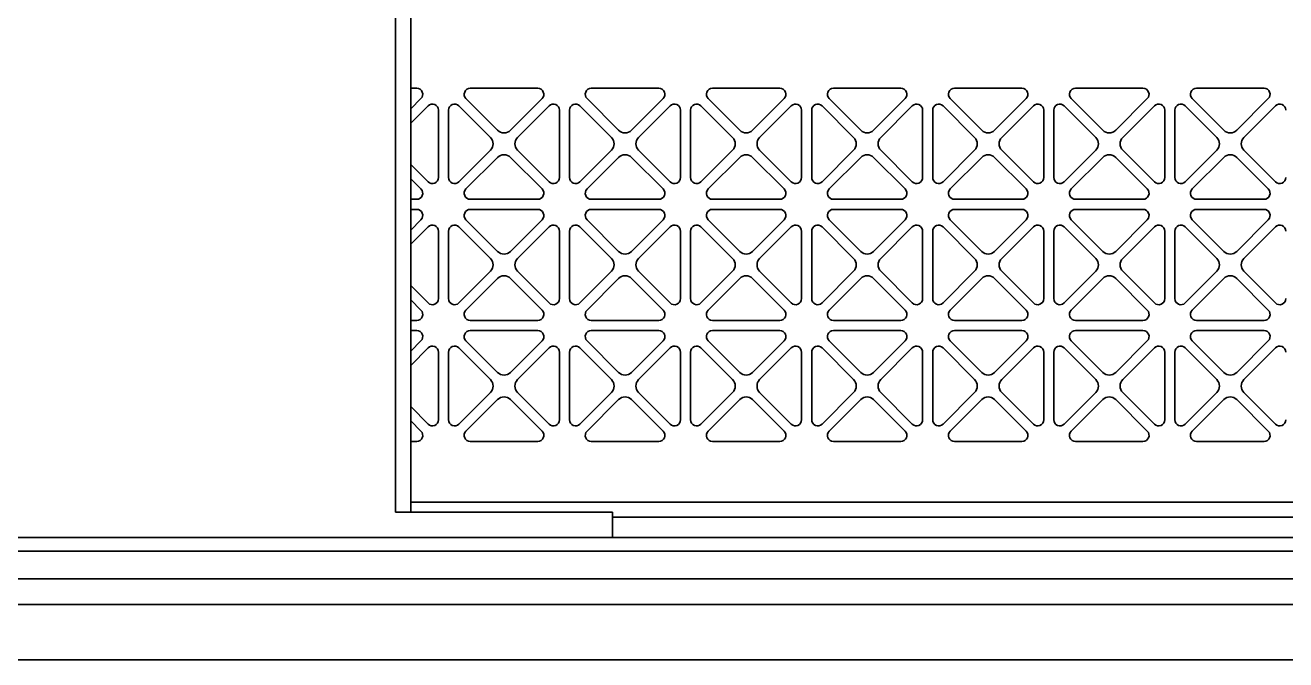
# Model space of a CAD drawing. Header units: millimetres. Extents: x 32496 to 166256, y 3504 to 23939.
# Drawn here: x 48955.2 to 49205.1, y 15179.1 to 15304.8 of the extents above; entities that cross this region are included whole.
import ezdxf

# ---------------------------------------------------------------- set-up
doc = ezdxf.new("R2010")
doc.units = ezdxf.units.MM
doc.layers.get('0').update_dxf_attribs({"lineweight": 35})

msp = doc.modelspace()

# ---------------------------------------------------------------- linework, layer by layer
at = {"linetype": 'Continuous'}
for p, q in [((49028.64, 17717.349), (49028.64, 15208.349)), ((49031.64, 17717.349), (49031.64, 15208.349)), ((49032.828, 15292.349), (49031.64, 15292.349)), ((49056.828, 15292.349), (49043.451, 15292.349)), ((49080.828, 15292.349), (49067.451, 15292.349)), ((49104.828, 15292.349), (49091.451, 15292.349)), ((49128.828, 15292.349), (49115.451, 15292.349)), ((49152.828, 15292.349), (49139.451, 15292.349)), ((49176.828, 15292.349), (49163.451, 15292.349)), ((49200.828, 15292.349), (49187.451, 15292.349)), ((49031.64, 15288.263), (49033.677, 15290.3)), ((49035.091, 15288.886), (49031.64, 15285.434)), ((49047.453, 15282.621), (49041.188, 15288.886)), ((49042.603, 15290.3), (49048.867, 15284.036)), ((49051.413, 15284.036), (49057.677, 15290.3)), ((49059.091, 15288.886), (49052.827, 15282.621)), ((49071.453, 15282.621), (49065.188, 15288.886)), ((49066.603, 15290.3), (49072.867, 15284.036)), ((49075.413, 15284.036), (49081.677, 15290.3)), ((49083.091, 15288.886), (49076.827, 15282.621)), ((49095.453, 15282.621), (49089.188, 15288.886)), ((49090.603, 15290.3), (49096.867, 15284.036)), ((49099.413, 15284.036), (49105.677, 15290.3)), ((49107.091, 15288.886), (49100.827, 15282.621)), ((49119.453, 15282.621), (49113.188, 15288.886)), ((49114.603, 15290.3), (49120.867, 15284.036)), ((49123.413, 15284.036), (49129.677, 15290.3)), ((49131.091, 15288.886), (49124.827, 15282.621)), ((49143.453, 15282.621), (49137.188, 15288.886)), ((49138.603, 15290.3), (49144.867, 15284.036)), ((49147.413, 15284.036), (49153.677, 15290.3)), ((49155.091, 15288.886), (49148.827, 15282.621)), ((49167.453, 15282.621), (49161.188, 15288.886)), ((49162.603, 15290.3), (49168.867, 15284.036)), ((49171.413, 15284.036), (49177.677, 15290.3)), ((49179.091, 15288.886), (49172.827, 15282.621)), ((49191.453, 15282.621), (49185.188, 15288.886)), ((49186.603, 15290.3), (49192.867, 15284.036)), ((49195.413, 15284.036), (49201.677, 15290.3)), ((49203.091, 15288.886), (49196.827, 15282.621)), ((49037.14, 15274.66), (49037.14, 15288.037)), ((49039.14, 15288.037), (49039.14, 15274.66)), ((49061.14, 15274.66), (49061.14, 15288.037)), ((49063.14, 15288.037), (49063.14, 15274.66)), ((49085.14, 15274.66), (49085.14, 15288.037)), ((49087.14, 15288.037), (49087.14, 15274.66)), ((49109.14, 15274.66), (49109.14, 15288.037)), ((49111.14, 15288.037), (49111.14, 15274.66)), ((49133.14, 15274.66), (49133.14, 15288.037)), ((49135.14, 15288.037), (49135.14, 15274.66)), ((49157.14, 15274.66), (49157.14, 15288.037)), ((49159.14, 15288.037), (49159.14, 15274.66)), ((49181.14, 15274.66), (49181.14, 15288.037)), ((49183.14, 15288.037), (49183.14, 15274.66)), ((49041.188, 15273.811), (49047.453, 15280.076)), ((49048.867, 15278.662), (49042.603, 15272.397)), ((49057.677, 15272.397), (49051.413, 15278.662)), ((49052.827, 15280.076), (49059.091, 15273.811)), ((49065.188, 15273.811), (49071.453, 15280.076)), ((49072.867, 15278.662), (49066.603, 15272.397)), ((49081.677, 15272.397), (49075.413, 15278.662)), ((49076.827, 15280.076), (49083.091, 15273.811)), ((49089.188, 15273.811), (49095.453, 15280.076)), ((49096.867, 15278.662), (49090.603, 15272.397)), ((49105.677, 15272.397), (49099.413, 15278.662)), ((49100.827, 15280.076), (49107.091, 15273.811)), ((49113.188, 15273.811), (49119.453, 15280.076)), ((49120.867, 15278.662), (49114.603, 15272.397)), ((49129.677, 15272.397), (49123.413, 15278.662)), ((49124.827, 15280.076), (49131.091, 15273.811)), ((49137.188, 15273.811), (49143.453, 15280.076)), ((49144.867, 15278.662), (49138.603, 15272.397)), ((49153.677, 15272.397), (49147.413, 15278.662)), ((49148.827, 15280.076), (49155.091, 15273.811)), ((49161.188, 15273.811), (49167.453, 15280.076)), ((49168.867, 15278.662), (49162.603, 15272.397)), ((49177.677, 15272.397), (49171.413, 15278.662)), ((49172.827, 15280.076), (49179.091, 15273.811)), ((49185.188, 15273.811), (49191.453, 15280.076)), ((49192.867, 15278.662), (49186.603, 15272.397)), ((49201.677, 15272.397), (49195.413, 15278.662)), ((49196.827, 15280.076), (49203.091, 15273.811)), ((49031.64, 15277.263), (49035.091, 15273.811)), ((49033.677, 15272.397), (49031.64, 15274.434)), ((49031.64, 15270.349), (49032.828, 15270.349)), ((49032.828, 15268.349), (49031.64, 15268.349)), ((49043.451, 15270.349), (49056.828, 15270.349)), ((49056.828, 15268.349), (49043.451, 15268.349)), ((49067.451, 15270.349), (49080.828, 15270.349)), ((49080.828, 15268.349), (49067.451, 15268.349)), ((49091.451, 15270.349), (49104.828, 15270.349)), ((49104.828, 15268.349), (49091.451, 15268.349)), ((49115.451, 15270.349), (49128.828, 15270.349)), ((49128.828, 15268.349), (49115.451, 15268.349)), ((49139.451, 15270.349), (49152.828, 15270.349)), ((49152.828, 15268.349), (49139.451, 15268.349)), ((49163.451, 15270.349), (49176.828, 15270.349)), ((49176.828, 15268.349), (49163.451, 15268.349)), ((49187.451, 15270.349), (49200.828, 15270.349)), ((49200.828, 15268.349), (49187.451, 15268.349)), ((49031.64, 15264.263), (49033.677, 15266.3)), ((49042.603, 15266.3), (49048.867, 15260.036)), ((49051.413, 15260.036), (49057.677, 15266.3)), ((49066.603, 15266.3), (49072.867, 15260.036)), ((49075.413, 15260.036), (49081.677, 15266.3)), ((49090.603, 15266.3), (49096.867, 15260.036)), ((49099.413, 15260.036), (49105.677, 15266.3)), ((49114.603, 15266.3), (49120.867, 15260.036)), ((49123.413, 15260.036), (49129.677, 15266.3)), ((49138.603, 15266.3), (49144.867, 15260.036)), ((49147.413, 15260.036), (49153.677, 15266.3)), ((49162.603, 15266.3), (49168.867, 15260.036)), ((49171.413, 15260.036), (49177.677, 15266.3)), ((49186.603, 15266.3), (49192.867, 15260.036)), ((49195.413, 15260.036), (49201.677, 15266.3)), ((49035.091, 15264.886), (49031.64, 15261.434)), ((49037.14, 15250.66), (49037.14, 15264.037)), ((49039.14, 15264.037), (49039.14, 15250.66)), ((49047.453, 15258.621), (49041.188, 15264.886)), ((49059.091, 15264.886), (49052.827, 15258.621)), ((49061.14, 15250.66), (49061.14, 15264.037)), ((49063.14, 15264.037), (49063.14, 15250.66)), ((49071.453, 15258.621), (49065.188, 15264.886)), ((49083.091, 15264.886), (49076.827, 15258.621)), ((49085.14, 15250.66), (49085.14, 15264.037)), ((49087.14, 15264.037), (49087.14, 15250.66)), ((49095.453, 15258.621), (49089.188, 15264.886)), ((49107.091, 15264.886), (49100.827, 15258.621)), ((49109.14, 15250.66), (49109.14, 15264.037)), ((49111.14, 15264.037), (49111.14, 15250.66)), ((49119.453, 15258.621), (49113.188, 15264.886)), ((49131.091, 15264.886), (49124.827, 15258.621)), ((49133.14, 15250.66), (49133.14, 15264.037)), ((49135.14, 15264.037), (49135.14, 15250.66)), ((49143.453, 15258.621), (49137.188, 15264.886)), ((49155.091, 15264.886), (49148.827, 15258.621)), ((49157.14, 15250.66), (49157.14, 15264.037)), ((49159.14, 15264.037), (49159.14, 15250.66)), ((49167.453, 15258.621), (49161.188, 15264.886)), ((49179.091, 15264.886), (49172.827, 15258.621)), ((49181.14, 15250.66), (49181.14, 15264.037)), ((49183.14, 15264.037), (49183.14, 15250.66)), ((49191.453, 15258.621), (49185.188, 15264.886)), ((49203.091, 15264.886), (49196.827, 15258.621)), ((49041.188, 15249.811), (49047.453, 15256.076)), ((49052.827, 15256.076), (49059.091, 15249.811)), ((49065.188, 15249.811), (49071.453, 15256.076)), ((49076.827, 15256.076), (49083.091, 15249.811)), ((49089.188, 15249.811), (49095.453, 15256.076)), ((49100.827, 15256.076), (49107.091, 15249.811)), ((49113.188, 15249.811), (49119.453, 15256.076)), ((49124.827, 15256.076), (49131.091, 15249.811)), ((49137.188, 15249.811), (49143.453, 15256.076)), ((49148.827, 15256.076), (49155.091, 15249.811)), ((49161.188, 15249.811), (49167.453, 15256.076)), ((49172.827, 15256.076), (49179.091, 15249.811)), ((49185.188, 15249.811), (49191.453, 15256.076)), ((49196.827, 15256.076), (49203.091, 15249.811)), ((49031.64, 15253.263), (49035.091, 15249.811)), ((49048.867, 15254.662), (49042.603, 15248.397)), ((49057.677, 15248.397), (49051.413, 15254.662)), ((49072.867, 15254.662), (49066.603, 15248.397)), ((49081.677, 15248.397), (49075.413, 15254.662)), ((49096.867, 15254.662), (49090.603, 15248.397)), ((49105.677, 15248.397), (49099.413, 15254.662)), ((49120.867, 15254.662), (49114.603, 15248.397)), ((49129.677, 15248.397), (49123.413, 15254.662)), ((49144.867, 15254.662), (49138.603, 15248.397)), ((49153.677, 15248.397), (49147.413, 15254.662)), ((49168.867, 15254.662), (49162.603, 15248.397)), ((49177.677, 15248.397), (49171.413, 15254.662)), ((49192.867, 15254.662), (49186.603, 15248.397)), ((49201.677, 15248.397), (49195.413, 15254.662)), ((49033.677, 15248.397), (49031.64, 15250.434)), ((49031.64, 15246.349), (49032.828, 15246.349)), ((49043.451, 15246.349), (49056.828, 15246.349)), ((49067.451, 15246.349), (49080.828, 15246.349)), ((49091.451, 15246.349), (49104.828, 15246.349)), ((49115.451, 15246.349), (49128.828, 15246.349)), ((49139.451, 15246.349), (49152.828, 15246.349)), ((49163.451, 15246.349), (49176.828, 15246.349)), ((49187.451, 15246.349), (49200.828, 15246.349)), ((49032.828, 15244.349), (49031.64, 15244.349)), ((49056.828, 15244.349), (49043.451, 15244.349)), ((49080.828, 15244.349), (49067.451, 15244.349)), ((49104.828, 15244.349), (49091.451, 15244.349)), ((49128.828, 15244.349), (49115.451, 15244.349)), ((49152.828, 15244.349), (49139.451, 15244.349)), ((49176.828, 15244.349), (49163.451, 15244.349)), ((49200.828, 15244.349), (49187.451, 15244.349)), ((49031.64, 15240.263), (49033.677, 15242.3)), ((49035.091, 15240.886), (49031.64, 15237.434)), ((49047.453, 15234.621), (49041.188, 15240.886)), ((49042.603, 15242.3), (49048.867, 15236.036)), ((49051.413, 15236.036), (49057.677, 15242.3)), ((49059.091, 15240.886), (49052.827, 15234.621)), ((49071.453, 15234.621), (49065.188, 15240.886)), ((49066.603, 15242.3), (49072.867, 15236.036)), ((49075.413, 15236.036), (49081.677, 15242.3)), ((49083.091, 15240.886), (49076.827, 15234.621)), ((49095.453, 15234.621), (49089.188, 15240.886)), ((49090.603, 15242.3), (49096.867, 15236.036)), ((49099.413, 15236.036), (49105.677, 15242.3)), ((49107.091, 15240.886), (49100.827, 15234.621)), ((49119.453, 15234.621), (49113.188, 15240.886)), ((49114.603, 15242.3), (49120.867, 15236.036)), ((49123.413, 15236.036), (49129.677, 15242.3)), ((49131.091, 15240.886), (49124.827, 15234.621)), ((49143.453, 15234.621), (49137.188, 15240.886)), ((49138.603, 15242.3), (49144.867, 15236.036)), ((49147.413, 15236.036), (49153.677, 15242.3)), ((49155.091, 15240.886), (49148.827, 15234.621)), ((49167.453, 15234.621), (49161.188, 15240.886)), ((49162.603, 15242.3), (49168.867, 15236.036)), ((49171.413, 15236.036), (49177.677, 15242.3)), ((49179.091, 15240.886), (49172.827, 15234.621)), ((49191.453, 15234.621), (49185.188, 15240.886)), ((49186.603, 15242.3), (49192.867, 15236.036)), ((49195.413, 15236.036), (49201.677, 15242.3)), ((49203.091, 15240.886), (49196.827, 15234.621)), ((49037.14, 15226.66), (49037.14, 15240.037)), ((49039.14, 15240.037), (49039.14, 15226.66)), ((49061.14, 15226.66), (49061.14, 15240.037)), ((49063.14, 15240.037), (49063.14, 15226.66)), ((49085.14, 15226.66), (49085.14, 15240.037)), ((49087.14, 15240.037), (49087.14, 15226.66)), ((49109.14, 15226.66), (49109.14, 15240.037)), ((49111.14, 15240.037), (49111.14, 15226.66)), ((49133.14, 15226.66), (49133.14, 15240.037)), ((49135.14, 15240.037), (49135.14, 15226.66)), ((49157.14, 15226.66), (49157.14, 15240.037)), ((49159.14, 15240.037), (49159.14, 15226.66)), ((49181.14, 15226.66), (49181.14, 15240.037)), ((49183.14, 15240.037), (49183.14, 15226.66)), ((49041.188, 15225.811), (49047.453, 15232.076)), ((49048.867, 15230.662), (49042.603, 15224.397)), ((49057.677, 15224.397), (49051.413, 15230.662)), ((49052.827, 15232.076), (49059.091, 15225.811)), ((49065.188, 15225.811), (49071.453, 15232.076)), ((49072.867, 15230.662), (49066.603, 15224.397)), ((49081.677, 15224.397), (49075.413, 15230.662)), ((49076.827, 15232.076), (49083.091, 15225.811)), ((49089.188, 15225.811), (49095.453, 15232.076)), ((49096.867, 15230.662), (49090.603, 15224.397)), ((49105.677, 15224.397), (49099.413, 15230.662)), ((49100.827, 15232.076), (49107.091, 15225.811)), ((49113.188, 15225.811), (49119.453, 15232.076)), ((49120.867, 15230.662), (49114.603, 15224.397)), ((49129.677, 15224.397), (49123.413, 15230.662)), ((49124.827, 15232.076), (49131.091, 15225.811)), ((49137.188, 15225.811), (49143.453, 15232.076)), ((49144.867, 15230.662), (49138.603, 15224.397)), ((49153.677, 15224.397), (49147.413, 15230.662)), ((49148.827, 15232.076), (49155.091, 15225.811)), ((49161.188, 15225.811), (49167.453, 15232.076)), ((49168.867, 15230.662), (49162.603, 15224.397)), ((49177.677, 15224.397), (49171.413, 15230.662)), ((49172.827, 15232.076), (49179.091, 15225.811)), ((49185.188, 15225.811), (49191.453, 15232.076)), ((49192.867, 15230.662), (49186.603, 15224.397)), ((49201.677, 15224.397), (49195.413, 15230.662)), ((49196.827, 15232.076), (49203.091, 15225.811)), ((49031.64, 15229.263), (49035.091, 15225.811)), ((49033.677, 15224.397), (49031.64, 15226.434)), ((49031.64, 15222.349), (49032.828, 15222.349)), ((49043.451, 15222.349), (49056.828, 15222.349)), ((49067.451, 15222.349), (49080.828, 15222.349)), ((49091.451, 15222.349), (49104.828, 15222.349)), ((49115.451, 15222.349), (49128.828, 15222.349)), ((49139.451, 15222.349), (49152.828, 15222.349)), ((49163.451, 15222.349), (49176.828, 15222.349)), ((49187.451, 15222.349), (49200.828, 15222.349)), ((49071.64, 15208.349), (49028.64, 15208.349)), ((49031.64, 15210.349), (49441.64, 15210.349)), ((49071.64, 15208.349), (49071.64, 15203.349)), ((49831.64, 15207.349), (49071.64, 15207.349)), ((49071.64, 15203.349), (48891.64, 15203.349)), ((49831.64, 15203.349), (49071.64, 15203.349)), ((51717.14, 15200.629), (40048.64, 15200.629)), ((51717.14, 15195.156), (40048.64, 15195.156)), ((51071.64, 15190.039), (40098.64, 15190.039)), ((51071.64, 15179.094), (40098.64, 15179.094))]:
    msp.add_line(p, q, dxfattribs=at)
for centre, radius, start, end in [((49032.828, 15291.149), 1.2, 315, 90), ((49043.451, 15291.149), 1.2, 90, 225), ((49056.828, 15291.149), 1.2, 315, 90), ((49067.451, 15291.149), 1.2, 90, 225), ((49080.828, 15291.149), 1.2, 315, 90), ((49091.451, 15291.149), 1.2, 90, 225), ((49104.828, 15291.149), 1.2, 315, 90), ((49115.451, 15291.149), 1.2, 90, 225), ((49128.828, 15291.149), 1.2, 315, 90), ((49139.451, 15291.149), 1.2, 90, 225), ((49152.828, 15291.149), 1.2, 315, 90), ((49163.451, 15291.149), 1.2, 90, 225), ((49176.828, 15291.149), 1.2, 315, 90), ((49187.451, 15291.149), 1.2, 90, 225), ((49200.828, 15291.149), 1.2, 315, 90), ((49035.94, 15288.037), 1.2, 0, 135), ((49040.34, 15288.037), 1.2, 45, 180), ((49059.94, 15288.037), 1.2, 0, 135), ((49064.34, 15288.037), 1.2, 45, 180), ((49083.94, 15288.037), 1.2, 0, 135), ((49088.34, 15288.037), 1.2, 45, 180), ((49107.94, 15288.037), 1.2, 0, 135), ((49112.34, 15288.037), 1.2, 45, 180), ((49131.94, 15288.037), 1.2, 0, 135), ((49136.34, 15288.037), 1.2, 45, 180), ((49155.94, 15288.037), 1.2, 0, 135), ((49160.34, 15288.037), 1.2, 45, 180), ((49179.94, 15288.037), 1.2, 0, 135), ((49184.34, 15288.037), 1.2, 45, 180), ((49203.94, 15288.037), 1.2, 0, 135), ((49050.14, 15285.308), 1.8, 225, 315), ((49074.14, 15285.308), 1.8, 225, 315), ((49098.14, 15285.308), 1.8, 225, 315), ((49122.14, 15285.308), 1.8, 225, 315), ((49146.14, 15285.308), 1.8, 225, 315), ((49170.14, 15285.308), 1.8, 225, 315), ((49194.14, 15285.308), 1.8, 225, 315), ((49046.18, 15281.349), 1.8, 315, 45), ((49054.1, 15281.349), 1.8, 135, 225), ((49070.18, 15281.349), 1.8, 315, 45), ((49078.1, 15281.349), 1.8, 135, 225), ((49094.18, 15281.349), 1.8, 315, 45), ((49102.1, 15281.349), 1.8, 135, 225), ((49118.18, 15281.349), 1.8, 315, 45), ((49126.1, 15281.349), 1.8, 135, 225), ((49142.18, 15281.349), 1.8, 315, 45), ((49150.1, 15281.349), 1.8, 135, 225), ((49166.18, 15281.349), 1.8, 315, 45), ((49174.1, 15281.349), 1.8, 135, 225), ((49190.18, 15281.349), 1.8, 315, 45), ((49198.1, 15281.349), 1.8, 135, 225), ((49050.14, 15277.389), 1.8, 45, 135), ((49074.14, 15277.389), 1.8, 45, 135), ((49098.14, 15277.389), 1.8, 45, 135), ((49122.14, 15277.389), 1.8, 45, 135), ((49146.14, 15277.389), 1.8, 45, 135), ((49170.14, 15277.389), 1.8, 45, 135), ((49194.14, 15277.389), 1.8, 45, 135), ((49035.94, 15274.66), 1.2, 225, 0), ((49040.34, 15274.66), 1.2, 180, 315), ((49059.94, 15274.66), 1.2, 225, 0), ((49064.34, 15274.66), 1.2, 180, 315), ((49083.94, 15274.66), 1.2, 225, 0), ((49088.34, 15274.66), 1.2, 180, 315), ((49107.94, 15274.66), 1.2, 225, 0), ((49112.34, 15274.66), 1.2, 180, 315), ((49131.94, 15274.66), 1.2, 225, 0), ((49136.34, 15274.66), 1.2, 180, 315), ((49155.94, 15274.66), 1.2, 225, 0), ((49160.34, 15274.66), 1.2, 180, 315), ((49179.94, 15274.66), 1.2, 225, 0), ((49184.34, 15274.66), 1.2, 180, 315), ((49203.94, 15274.66), 1.2, 225, 0), ((49032.828, 15271.549), 1.2, 270, 45), ((49043.451, 15271.549), 1.2, 135, 270), ((49056.828, 15271.549), 1.2, 270, 45), ((49067.451, 15271.549), 1.2, 135, 270), ((49080.828, 15271.549), 1.2, 270, 45), ((49091.451, 15271.549), 1.2, 135, 270), ((49104.828, 15271.549), 1.2, 270, 45), ((49115.451, 15271.549), 1.2, 135, 270), ((49128.828, 15271.549), 1.2, 270, 45), ((49139.451, 15271.549), 1.2, 135, 270), ((49152.828, 15271.549), 1.2, 270, 45), ((49163.451, 15271.549), 1.2, 135, 270), ((49176.828, 15271.549), 1.2, 270, 45), ((49187.451, 15271.549), 1.2, 135, 270), ((49200.828, 15271.549), 1.2, 270, 45), ((49032.828, 15267.149), 1.2, 315, 90), ((49043.451, 15267.149), 1.2, 90, 225), ((49056.828, 15267.149), 1.2, 315, 90), ((49067.451, 15267.149), 1.2, 90, 225), ((49080.828, 15267.149), 1.2, 315, 90), ((49091.451, 15267.149), 1.2, 90, 225), ((49104.828, 15267.149), 1.2, 315, 90), ((49115.451, 15267.149), 1.2, 90, 225), ((49128.828, 15267.149), 1.2, 315, 90), ((49139.451, 15267.149), 1.2, 90, 225), ((49152.828, 15267.149), 1.2, 315, 90), ((49163.451, 15267.149), 1.2, 90, 225), ((49176.828, 15267.149), 1.2, 315, 90), ((49187.451, 15267.149), 1.2, 90, 225), ((49200.828, 15267.149), 1.2, 315, 90), ((49035.94, 15264.037), 1.2, 0, 135), ((49040.34, 15264.037), 1.2, 45, 180), ((49059.94, 15264.037), 1.2, 0, 135), ((49064.34, 15264.037), 1.2, 45, 180), ((49083.94, 15264.037), 1.2, 0, 135), ((49088.34, 15264.037), 1.2, 45, 180), ((49107.94, 15264.037), 1.2, 0, 135), ((49112.34, 15264.037), 1.2, 45, 180), ((49131.94, 15264.037), 1.2, 0, 135), ((49136.34, 15264.037), 1.2, 45, 180), ((49155.94, 15264.037), 1.2, 0, 135), ((49160.34, 15264.037), 1.2, 45, 180), ((49179.94, 15264.037), 1.2, 0, 135), ((49184.34, 15264.037), 1.2, 45, 180), ((49203.94, 15264.037), 1.2, 0, 135), ((49046.18, 15257.349), 1.8, 315, 45), ((49050.14, 15261.308), 1.8, 225, 315), ((49054.1, 15257.349), 1.8, 135, 225), ((49070.18, 15257.349), 1.8, 315, 45), ((49074.14, 15261.308), 1.8, 225, 315), ((49078.1, 15257.349), 1.8, 135, 225), ((49094.18, 15257.349), 1.8, 315, 45), ((49098.14, 15261.308), 1.8, 225, 315), ((49102.1, 15257.349), 1.8, 135, 225), ((49118.18, 15257.349), 1.8, 315, 45), ((49122.14, 15261.308), 1.8, 225, 315), ((49126.1, 15257.349), 1.8, 135, 225), ((49142.18, 15257.349), 1.8, 315, 45), ((49146.14, 15261.308), 1.8, 225, 315), ((49150.1, 15257.349), 1.8, 135, 225), ((49166.18, 15257.349), 1.8, 315, 45), ((49170.14, 15261.308), 1.8, 225, 315), ((49174.1, 15257.349), 1.8, 135, 225), ((49190.18, 15257.349), 1.8, 315, 45), ((49194.14, 15261.308), 1.8, 225, 315), ((49198.1, 15257.349), 1.8, 135, 225), ((49050.14, 15253.389), 1.8, 45, 135), ((49074.14, 15253.389), 1.8, 45, 135), ((49098.14, 15253.389), 1.8, 45, 135), ((49122.14, 15253.389), 1.8, 45, 135), ((49146.14, 15253.389), 1.8, 45, 135), ((49170.14, 15253.389), 1.8, 45, 135), ((49194.14, 15253.389), 1.8, 45, 135), ((49035.94, 15250.66), 1.2, 225, 0), ((49040.34, 15250.66), 1.2, 180, 315), ((49059.94, 15250.66), 1.2, 225, 0), ((49064.34, 15250.66), 1.2, 180, 315), ((49083.94, 15250.66), 1.2, 225, 0), ((49088.34, 15250.66), 1.2, 180, 315), ((49107.94, 15250.66), 1.2, 225, 0), ((49112.34, 15250.66), 1.2, 180, 315), ((49131.94, 15250.66), 1.2, 225, 0), ((49136.34, 15250.66), 1.2, 180, 315), ((49155.94, 15250.66), 1.2, 225, 0), ((49160.34, 15250.66), 1.2, 180, 315), ((49179.94, 15250.66), 1.2, 225, 0), ((49184.34, 15250.66), 1.2, 180, 315), ((49203.94, 15250.66), 1.2, 225, 0), ((49032.828, 15247.549), 1.2, 270, 45), ((49043.451, 15247.549), 1.2, 135, 270), ((49056.828, 15247.549), 1.2, 270, 45), ((49067.451, 15247.549), 1.2, 135, 270), ((49080.828, 15247.549), 1.2, 270, 45), ((49091.451, 15247.549), 1.2, 135, 270), ((49104.828, 15247.549), 1.2, 270, 45), ((49115.451, 15247.549), 1.2, 135, 270), ((49128.828, 15247.549), 1.2, 270, 45), ((49139.451, 15247.549), 1.2, 135, 270), ((49152.828, 15247.549), 1.2, 270, 45), ((49163.451, 15247.549), 1.2, 135, 270), ((49176.828, 15247.549), 1.2, 270, 45), ((49187.451, 15247.549), 1.2, 135, 270), ((49200.828, 15247.549), 1.2, 270, 45), ((49032.828, 15243.149), 1.2, 315, 90), ((49043.451, 15243.149), 1.2, 90, 225), ((49056.828, 15243.149), 1.2, 315, 90), ((49067.451, 15243.149), 1.2, 90, 225), ((49080.828, 15243.149), 1.2, 315, 90), ((49091.451, 15243.149), 1.2, 90, 225), ((49104.828, 15243.149), 1.2, 315, 90), ((49115.451, 15243.149), 1.2, 90, 225), ((49128.828, 15243.149), 1.2, 315, 90), ((49139.451, 15243.149), 1.2, 90, 225), ((49152.828, 15243.149), 1.2, 315, 90), ((49163.451, 15243.149), 1.2, 90, 225), ((49176.828, 15243.149), 1.2, 315, 90), ((49187.451, 15243.149), 1.2, 90, 225), ((49200.828, 15243.149), 1.2, 315, 90), ((49035.94, 15240.037), 1.2, 0, 135), ((49040.34, 15240.037), 1.2, 45, 180), ((49059.94, 15240.037), 1.2, 0, 135), ((49064.34, 15240.037), 1.2, 45, 180), ((49083.94, 15240.037), 1.2, 0, 135), ((49088.34, 15240.037), 1.2, 45, 180), ((49107.94, 15240.037), 1.2, 0, 135), ((49112.34, 15240.037), 1.2, 45, 180), ((49131.94, 15240.037), 1.2, 0, 135), ((49136.34, 15240.037), 1.2, 45, 180), ((49155.94, 15240.037), 1.2, 0, 135), ((49160.34, 15240.037), 1.2, 45, 180), ((49179.94, 15240.037), 1.2, 0, 135), ((49184.34, 15240.037), 1.2, 45, 180), ((49203.94, 15240.037), 1.2, 0, 135), ((49050.14, 15237.308), 1.8, 225, 315), ((49074.14, 15237.308), 1.8, 225, 315), ((49098.14, 15237.308), 1.8, 225, 315), ((49122.14, 15237.308), 1.8, 225, 315), ((49146.14, 15237.308), 1.8, 225, 315), ((49170.14, 15237.308), 1.8, 225, 315), ((49194.14, 15237.308), 1.8, 225, 315), ((49046.18, 15233.349), 1.8, 315, 45), ((49054.1, 15233.349), 1.8, 135, 225), ((49070.18, 15233.349), 1.8, 315, 45), ((49078.1, 15233.349), 1.8, 135, 225), ((49094.18, 15233.349), 1.8, 315, 45), ((49102.1, 15233.349), 1.8, 135, 225), ((49118.18, 15233.349), 1.8, 315, 45), ((49126.1, 15233.349), 1.8, 135, 225), ((49142.18, 15233.349), 1.8, 315, 45), ((49150.1, 15233.349), 1.8, 135, 225), ((49166.18, 15233.349), 1.8, 315, 45), ((49174.1, 15233.349), 1.8, 135, 225), ((49190.18, 15233.349), 1.8, 315, 45), ((49198.1, 15233.349), 1.8, 135, 225), ((49050.14, 15229.389), 1.8, 45, 135), ((49074.14, 15229.389), 1.8, 45, 135), ((49098.14, 15229.389), 1.8, 45, 135), ((49122.14, 15229.389), 1.8, 45, 135), ((49146.14, 15229.389), 1.8, 45, 135), ((49170.14, 15229.389), 1.8, 45, 135), ((49194.14, 15229.389), 1.8, 45, 135), ((49035.94, 15226.66), 1.2, 225, 0), ((49040.34, 15226.66), 1.2, 180, 315), ((49059.94, 15226.66), 1.2, 225, 0), ((49064.34, 15226.66), 1.2, 180, 315), ((49083.94, 15226.66), 1.2, 225, 0), ((49088.34, 15226.66), 1.2, 180, 315), ((49107.94, 15226.66), 1.2, 225, 0), ((49112.34, 15226.66), 1.2, 180, 315), ((49131.94, 15226.66), 1.2, 225, 0), ((49136.34, 15226.66), 1.2, 180, 315), ((49155.94, 15226.66), 1.2, 225, 0), ((49160.34, 15226.66), 1.2, 180, 315), ((49179.94, 15226.66), 1.2, 225, 0), ((49184.34, 15226.66), 1.2, 180, 315), ((49203.94, 15226.66), 1.2, 225, 0), ((49032.828, 15223.549), 1.2, 270, 45), ((49043.451, 15223.549), 1.2, 135, 270), ((49056.828, 15223.549), 1.2, 270, 45), ((49067.451, 15223.549), 1.2, 135, 270), ((49080.828, 15223.549), 1.2, 270, 45), ((49091.451, 15223.549), 1.2, 135, 270), ((49104.828, 15223.549), 1.2, 270, 45), ((49115.451, 15223.549), 1.2, 135, 270), ((49128.828, 15223.549), 1.2, 270, 45), ((49139.451, 15223.549), 1.2, 135, 270), ((49152.828, 15223.549), 1.2, 270, 45), ((49163.451, 15223.549), 1.2, 135, 270), ((49176.828, 15223.549), 1.2, 270, 45), ((49187.451, 15223.549), 1.2, 135, 270), ((49200.828, 15223.549), 1.2, 270, 45)]:
    msp.add_arc(centre, radius, start, end, dxfattribs=at)

doc.saveas('drawing.dxf')
